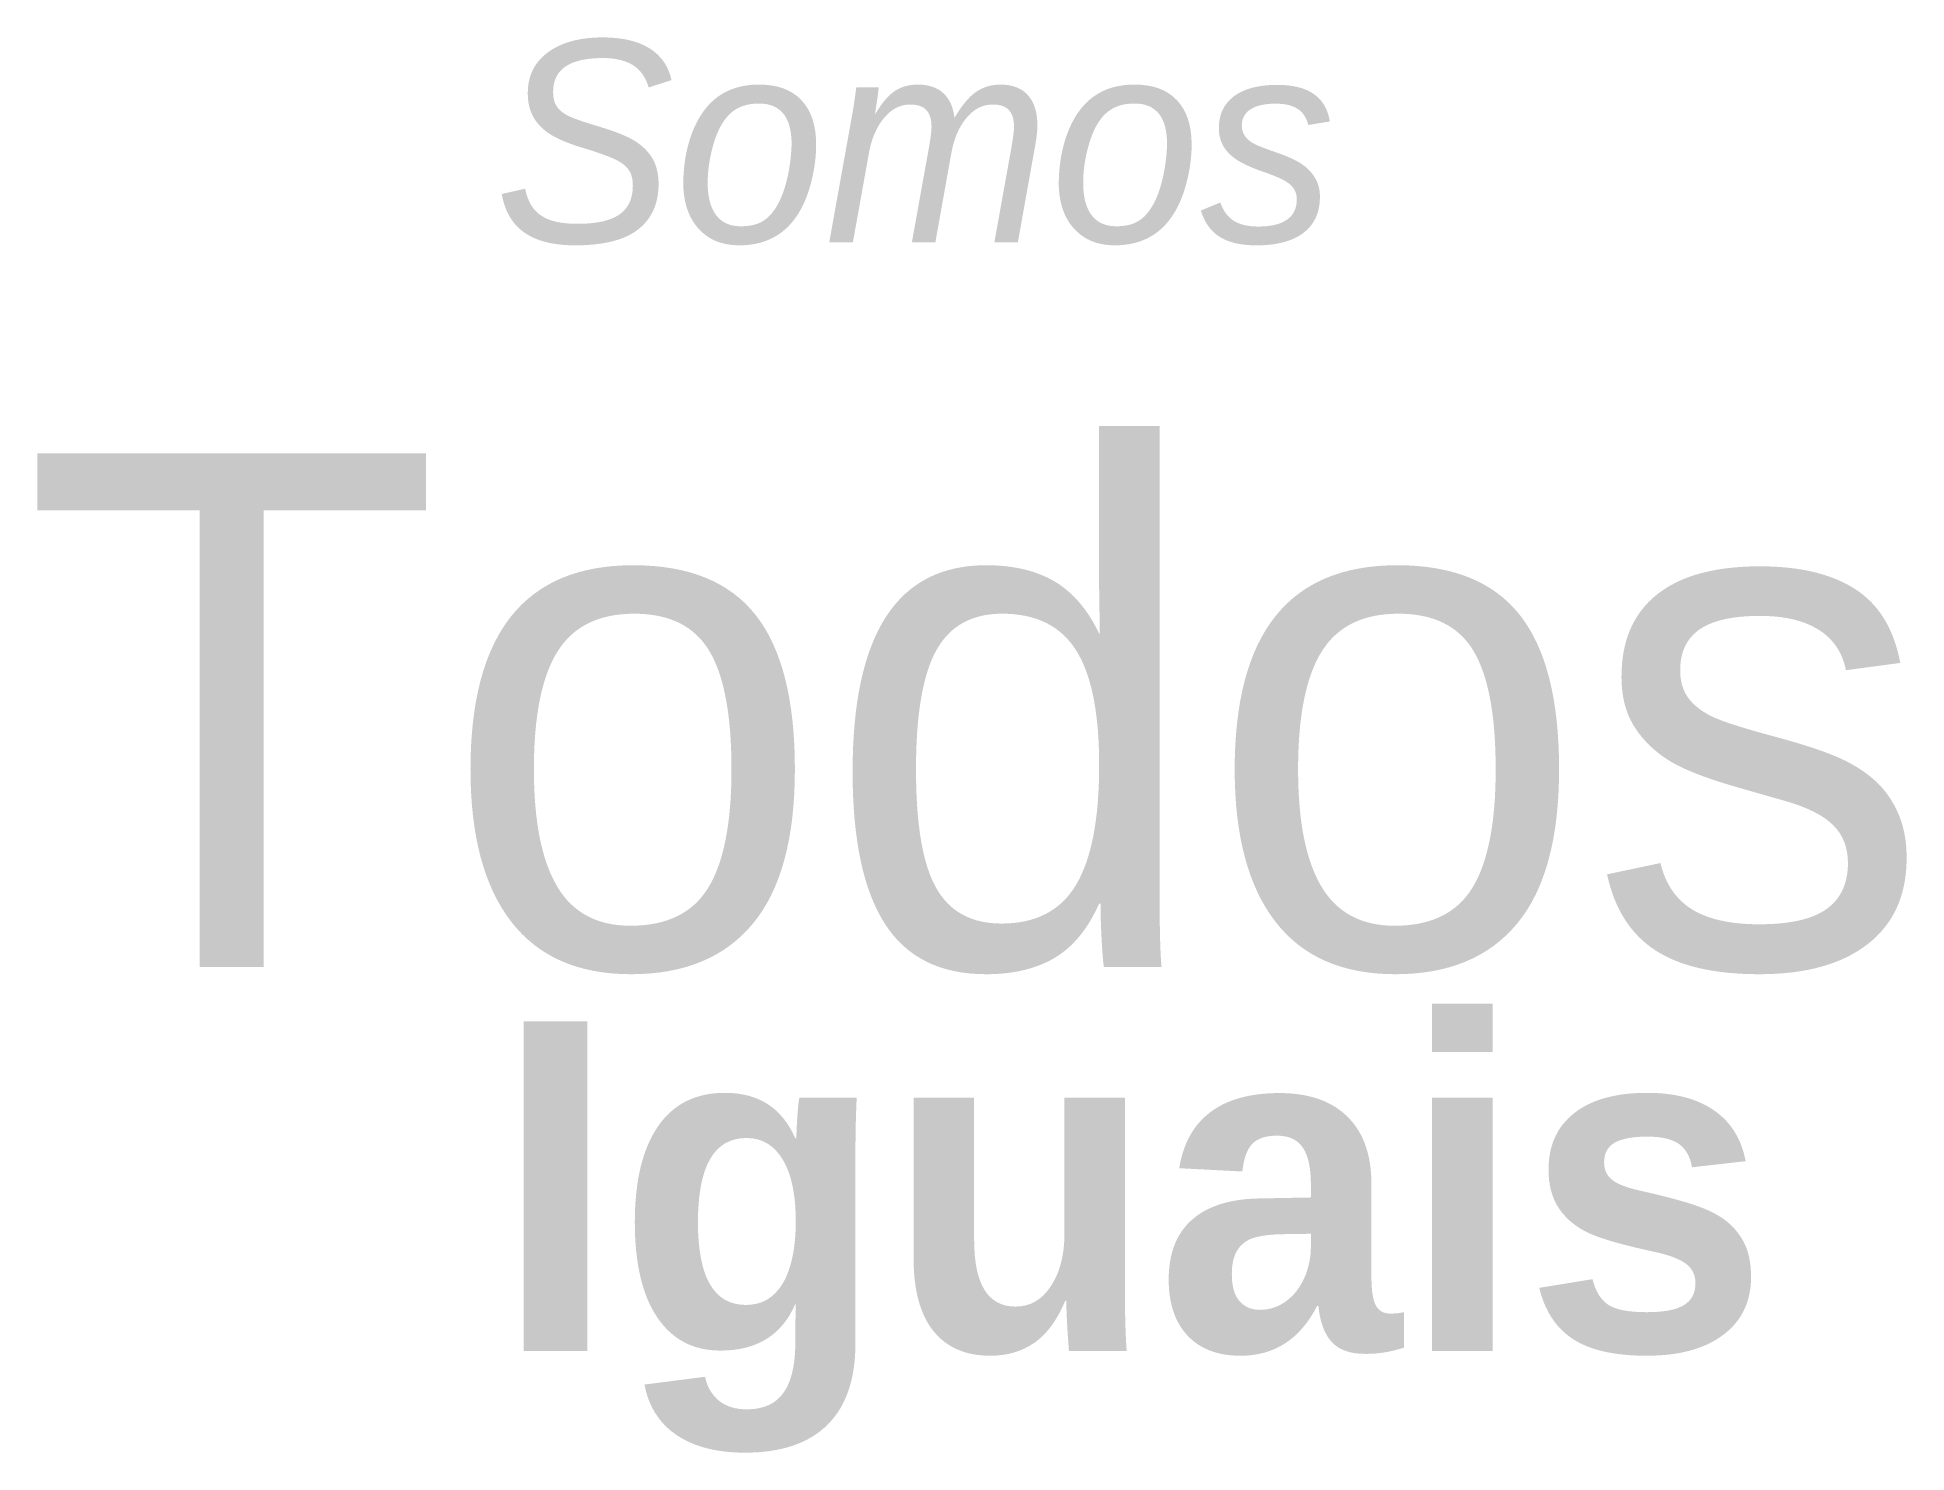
# Model space of a CAD drawing. Header units: inches. Extents: x 397 to 694, y -505 to -281.
import ezdxf

# ---------------------------------------------------------------- set-up
doc = ezdxf.new("R2010")
doc.units = ezdxf.units.IN
doc.header["$MEASUREMENT"] = 0
doc.layers.add('Layer 1', color=7, linetype='Continuous')

msp = doc.modelspace()

# ---------------------------------------------------------------- texts
at = {"layer": 'Layer 1', "color": 7, "true_color": 0xffffff, "attachment_point": 7}
for s, insert, char_height in [('\\fKids Play|b0|i1|c0|p34;\\W1;Somos ', (469.94, -313.68), 32.1034), ('\\fSoup of Justice|b0|i0|c0|p34;\\W1;Todos', (394.95, -429.48), 81.6), ('\\fJust Kids|b1|i0|c0|p34;\\W1;Iguais', (469.94, -505.49), 52.4057)]:
    msp.add_mtext(s, dxfattribs=dict(at, insert=insert, char_height=char_height))

doc.saveas('drawing.dxf')
